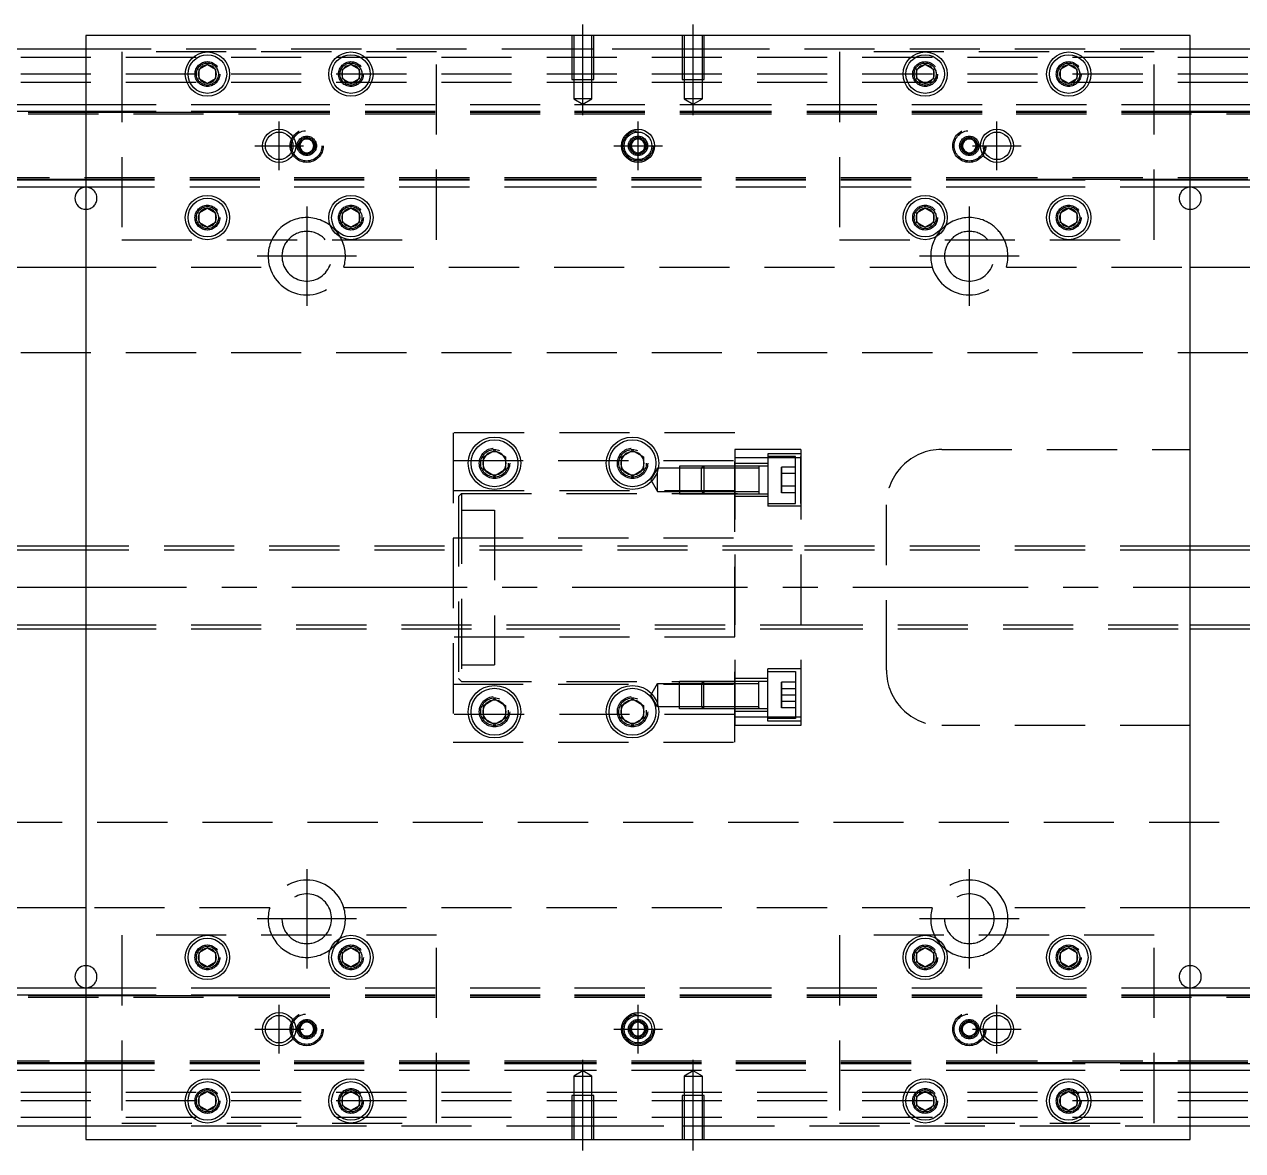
# Model space of a CAD drawing. Extents: x -12 to 853, y -278 to 102.
# Drawn here: x 208.9 to 429.5, y -102 to 102 of the extents above; entities that cross this region are included whole.
import ezdxf

# ---------------------------------------------------------------- set-up
doc = ezdxf.new("R2010")
doc.units = 0
doc.linetypes.add('CENTER', pattern=[50.8, 31.75, -6.35, 6.35, -6.35])
doc.linetypes.add('DASHED', pattern=[19.05, 12.7, -6.35])
doc.layers.get('0').update_dxf_attribs({"linetype": 'CONTINUOUS'})
doc.layers.add('CENTER', color=1, linetype='CENTER')

msp = doc.modelspace()

# ---------------------------------------------------------------- linework, layer by layer
at = {"color": 7, "linetype": 'CONTINUOUS'}
for p, q in [((220, 100), (220, -100)), ((420, 100), (220, 100)), ((420, -100), (420, 100)), ((220, 97.5), (0, 97.5)), ((640, 97.5), (420, 97.5)), ((240.5, 93.866026), (242, 94.73205)), ((240.5, 92.133974), (240.5, 93.866026)), ((242, 94.73205), (243.5, 93.866026)), ((243.5, 93.866026), (243.5, 92.133974)), ((266.5, 93.866026), (268, 94.73205)), ((266.5, 92.133974), (266.5, 93.866026)), ((268, 94.73205), (269.5, 93.866026)), ((269.5, 93.866026), (269.5, 92.133974)), ((370.5, 93.866026), (372, 94.73205)), ((370.5, 92.133974), (370.5, 93.866026)), ((372, 94.73205), (373.5, 93.866026)), ((373.5, 93.866026), (373.5, 92.133974)), ((396.5, 93.866026), (398, 94.73205)), ((396.5, 92.133974), (396.5, 93.866026)), ((398, 94.73205), (399.5, 93.866026)), ((399.5, 93.866026), (399.5, 92.133974)), ((242, 91.26795), (240.5, 92.133974)), ((243.5, 92.133974), (242, 91.26795)), ((268, 91.26795), (266.5, 92.133974)), ((269.5, 92.133974), (268, 91.26795)), ((372, 91.26795), (370.5, 92.133974)), ((373.5, 92.133974), (372, 91.26795)), ((398, 91.26795), (396.5, 92.133974)), ((399.5, 92.133974), (398, 91.26795)), ((0, 87.5), (220, 87.5)), ((0, 86.247728), (220, 86.247728)), ((420, 87.5), (640, 87.5)), ((420, 86.247728), (640, 86.247728)), ((220, 73.752272), (0, 73.752272)), ((640, 73.752272), (420, 73.752272)), ((220, 72.5), (0, 72.5)), ((640, 72.5), (420, 72.5)), ((240.5, 67.866026), (242, 68.73205)), ((242, 68.73205), (243.5, 67.866026)), ((266.5, 67.866026), (268, 68.73205)), ((268, 68.73205), (269.5, 67.866026)), ((370.5, 67.866026), (372, 68.73205)), ((372, 68.73205), (373.5, 67.866026)), ((396.5, 67.866026), (398, 68.73205)), ((398, 68.73205), (399.5, 67.866026)), ((240.5, 66.133974), (240.5, 67.866026)), ((243.5, 67.866026), (243.5, 66.133974)), ((266.5, 66.133974), (266.5, 67.866026)), ((269.5, 67.866026), (269.5, 66.133974)), ((370.5, 66.133974), (370.5, 67.866026)), ((373.5, 67.866026), (373.5, 66.133974)), ((396.5, 66.133974), (396.5, 67.866026)), ((399.5, 67.866026), (399.5, 66.133974)), ((242, 65.26795), (240.5, 66.133974)), ((243.5, 66.133974), (242, 65.26795)), ((268, 65.26795), (266.5, 66.133974)), ((269.5, 66.133974), (268, 65.26795)), ((372, 65.26795), (370.5, 66.133974)), ((373.5, 66.133974), (372, 65.26795)), ((398, 65.26795), (396.5, 66.133974)), ((399.5, 66.133974), (398, 65.26795)), ((146.708204, 58), (220, 58)), ((420, 58), (493.291796, 58)), ((292, 23.6547), (294, 24.809402)), ((294, 24.809402), (296, 23.6547)), ((317, 23.6547), (319, 24.809402)), ((319, 24.809402), (321, 23.6547)), ((292, 21.3453), (292, 23.6547)), ((296, 23.6547), (296, 21.3453)), ((317, 21.3453), (317, 23.6547)), ((321, 23.6547), (321, 21.3453)), ((294, 20.190598), (292, 21.3453)), ((296, 21.3453), (294, 20.190598)), ((319, 20.190598), (317, 21.3453)), ((321, 21.3453), (319, 20.190598)), ((220, 7.5), (40.5, 7.5)), ((590, 7.5), (420, 7.5)), ((40.5, -7.5), (220, -7.5)), ((420, -7.5), (590, -7.5)), ((292, -21.3453), (294, -20.190598)), ((292, -23.6547), (292, -21.3453)), ((294, -20.190598), (296, -21.3453)), ((296, -21.3453), (296, -23.6547)), ((317, -21.3453), (319, -20.190598)), ((317, -23.6547), (317, -21.3453)), ((319, -20.190598), (321, -21.3453)), ((321, -21.3453), (321, -23.6547)), ((294, -24.809402), (292, -23.6547)), ((296, -23.6547), (294, -24.809402)), ((319, -24.809402), (317, -23.6547)), ((321, -23.6547), (319, -24.809402)), ((220, -58), (146.708204, -58)), ((493.291796, -58), (420, -58)), ((240.5, -66.133974), (242, -65.26795)), ((240.5, -67.866026), (240.5, -66.133974)), ((242, -65.26795), (243.5, -66.133974)), ((243.5, -66.133974), (243.5, -67.866026)), ((266.5, -66.133974), (268, -65.26795)), ((266.5, -67.866026), (266.5, -66.133974)), ((268, -65.26795), (269.5, -66.133974)), ((269.5, -66.133974), (269.5, -67.866026)), ((370.5, -66.133974), (372, -65.26795)), ((370.5, -67.866026), (370.5, -66.133974)), ((372, -65.26795), (373.5, -66.133974)), ((373.5, -66.133974), (373.5, -67.866026)), ((396.5, -66.133974), (398, -65.26795)), ((396.5, -67.866026), (396.5, -66.133974)), ((398, -65.26795), (399.5, -66.133974)), ((399.5, -66.133974), (399.5, -67.866026)), ((242, -68.73205), (240.5, -67.866026)), ((243.5, -67.866026), (242, -68.73205)), ((268, -68.73205), (266.5, -67.866026)), ((269.5, -67.866026), (268, -68.73205)), ((372, -68.73205), (370.5, -67.866026)), ((373.5, -67.866026), (372, -68.73205)), ((398, -68.73205), (396.5, -67.866026)), ((399.5, -67.866026), (398, -68.73205)), ((0, -72.5), (220, -72.5)), ((420, -72.5), (640, -72.5)), ((0, -73.752272), (220, -73.752272)), ((420, -73.752272), (640, -73.752272)), ((220, -86.247728), (0, -86.247728)), ((220, -87.5), (0, -87.5)), ((640, -86.247728), (420, -86.247728)), ((640, -87.5), (420, -87.5)), ((240.5, -92.133974), (242, -91.26795)), ((240.5, -93.866026), (240.5, -92.133974)), ((242, -91.26795), (243.5, -92.133974)), ((243.5, -92.133974), (243.5, -93.866026)), ((266.5, -92.133974), (268, -91.26795)), ((266.5, -93.866026), (266.5, -92.133974)), ((268, -91.26795), (269.5, -92.133974)), ((269.5, -92.133974), (269.5, -93.866026)), ((370.5, -92.133974), (372, -91.26795)), ((370.5, -93.866026), (370.5, -92.133974)), ((372, -91.26795), (373.5, -92.133974)), ((373.5, -92.133974), (373.5, -93.866026)), ((396.5, -92.133974), (398, -91.26795)), ((396.5, -93.866026), (396.5, -92.133974)), ((398, -91.26795), (399.5, -92.133974)), ((399.5, -92.133974), (399.5, -93.866026)), ((242, -94.73205), (240.5, -93.866026)), ((243.5, -93.866026), (242, -94.73205)), ((268, -94.73205), (266.5, -93.866026)), ((269.5, -93.866026), (268, -94.73205)), ((372, -94.73205), (370.5, -93.866026)), ((373.5, -93.866026), (372, -94.73205)), ((398, -94.73205), (396.5, -93.866026)), ((399.5, -93.866026), (398, -94.73205)), ((0, -97.5), (220, -97.5)), ((420, -97.5), (640, -97.5)), ((220, -100), (420, -100))]:
    msp.add_line(p, q, dxfattribs=at)
at = {"color": 3, "linetype": 'DASHED'}
for p, q in [((308.000006, 100), (308.000006, 92)), ((308.35, 100), (308.35, 92)), ((311.65, 92), (311.65, 100)), ((311.999994, 92), (311.999994, 100)), ((328.000006, 100), (328.000006, 92)), ((328.35, 100), (328.35, 92)), ((331.65, 92), (331.65, 100)), ((331.999994, 92), (331.999994, 100)), ((308.000006, 97.5), (220, 97.5)), ((311.999994, 97.5), (308.000006, 97.5)), ((328.000006, 97.5), (311.999994, 97.5)), ((331.999994, 97.5), (328.000006, 97.5)), ((420, 97.5), (331.999994, 97.5)), ((640, 96), (0, 96)), ((283.5, 97), (226.5, 97)), ((226.5, 97), (226.5, 63)), ((283.5, 63), (283.5, 97)), ((356.5, 97), (356.5, 63)), ((413.5, 97), (356.5, 97)), ((413.5, 63), (413.5, 97)), ((640, 93), (0, 93)), ((243.973226, 93.326156), (244, 93)), ((266, 93), (266.023172, 93.30356)), ((373.973226, 93.326156), (374, 93)), ((399.973226, 93.326156), (400, 93)), ((640, 91.5), (0, 91.5)), ((308.000006, 92), (311.999994, 92)), ((308.35, 92), (308.35, 88.5)), ((311.65, 88.5), (311.65, 92)), ((328.000006, 92), (331.999994, 92)), ((328.35, 92), (328.35, 88.5)), ((331.65, 88.5), (331.65, 92)), ((311.65, 88.5), (308.35, 88.5)), ((308.35, 88.5), (310, 87.547372)), ((310, 87.547372), (311.65, 88.5)), ((331.65, 88.5), (328.35, 88.5)), ((328.35, 88.5), (330, 87.547372)), ((330, 87.547372), (331.65, 88.5)), ((0, 86.1147), (220, 86.1147)), ((0, 86.1), (251.5, 86.1)), ((220, 87.5), (251.5, 87.5)), ((220, 86.247728), (251.5, 86.247728)), ((220, 86.1147), (251.5, 86.1147)), ((251.5, 87.5), (308.5, 87.5)), ((251.5, 86.247728), (308.5, 86.247728)), ((251.5, 86.1147), (308.5, 86.1147)), ((251.5, 86.1), (308.5, 86.1)), ((251.5, 86.1), (308.5, 86.1)), ((308.5, 87.5), (331.5, 87.5)), ((308.5, 86.247728), (331.5, 86.247728)), ((308.5, 86.1147), (331.5, 86.1147)), ((308.5, 86.1), (331.5, 86.1)), ((331.5, 87.5), (388.5, 87.5)), ((331.5, 86.247728), (388.5, 86.247728)), ((331.5, 86.1147), (388.5, 86.1147)), ((331.5, 86.1), (388.5, 86.1)), ((331.5, 86.1), (388.5, 86.1)), ((388.5, 87.5), (420, 87.5)), ((388.5, 86.247728), (420, 86.247728)), ((388.5, 86.1147), (420, 86.1147)), ((388.5, 86.1), (640, 86.1)), ((420, 86.1147), (640, 86.1147)), ((0, 85.8), (251.5, 85.8)), ((251.5, 85.8), (308.5, 85.8)), ((251.5, 85.8), (308.5, 85.8)), ((308.5, 85.8), (331.5, 85.8)), ((331.5, 85.8), (388.5, 85.8)), ((331.5, 85.8), (388.5, 85.8)), ((388.5, 85.8), (640, 85.8)), ((258.5, 80), (258.516134, 80.21941)), ((258.75, 80.721688), (260, 81.443376)), ((258.75, 79.278312), (258.75, 80.721688)), ((260, 81.443376), (261.25, 80.721688)), ((261.25, 80.721688), (261.25, 79.278312)), ((318.5, 80), (318.516134, 80.21941)), ((318.75, 80.721688), (320, 81.443376)), ((318.75, 79.278312), (318.75, 80.721688)), ((320, 81.443376), (321.25, 80.721688)), ((321.25, 80.721688), (321.25, 79.278312)), ((378.5, 80), (378.516134, 80.21941)), ((378.75, 80.721688), (380, 81.443376)), ((378.75, 79.278312), (378.75, 80.721688)), ((380, 81.443376), (381.25, 80.721688)), ((381.25, 80.721688), (381.25, 79.278312)), ((260, 78.556624), (258.75, 79.278312)), ((261.25, 79.278312), (260, 78.556624)), ((320, 78.556624), (318.75, 79.278312)), ((321.25, 79.278312), (320, 78.556624)), ((380, 78.556624), (378.75, 79.278312)), ((381.25, 79.278312), (380, 78.556624)), ((251.5, 74.2), (0, 74.2)), ((251.5, 73.9), (0, 73.9)), ((220, 73.8853), (0, 73.8853)), ((251.5, 73.8853), (220, 73.8853)), ((251.5, 73.752272), (220, 73.752272)), ((308.5, 74.2), (251.5, 74.2)), ((308.5, 73.9), (251.5, 73.9)), ((308.5, 73.8853), (251.5, 73.8853)), ((308.5, 73.752272), (251.5, 73.752272)), ((331.5, 74.2), (308.5, 74.2)), ((331.5, 73.9), (308.5, 73.9)), ((331.5, 73.8853), (308.5, 73.8853)), ((331.5, 73.752272), (308.5, 73.752272)), ((388.5, 74.2), (331.5, 74.2)), ((388.5, 73.9), (331.5, 73.9)), ((388.5, 73.8853), (331.5, 73.8853)), ((388.5, 73.752272), (331.5, 73.752272)), ((640, 74.2), (388.5, 74.2)), ((640, 73.9), (388.5, 73.9)), ((420, 73.8853), (388.5, 73.8853)), ((420, 73.752272), (388.5, 73.752272)), ((640, 73.8853), (420, 73.8853)), ((251.5, 72.5), (220, 72.5)), ((308.5, 72.5), (251.5, 72.5)), ((331.5, 72.5), (308.5, 72.5)), ((388.5, 72.5), (331.5, 72.5)), ((420, 72.5), (388.5, 72.5)), ((240, 67), (240.030168, 67.346066)), ((269.973226, 67.326156), (270, 67)), ((373.973226, 67.326156), (374, 67)), ((396, 67), (396.030168, 67.346066)), ((226.5, 63), (283.5, 63)), ((356.5, 63), (413.5, 63)), ((220, 58), (253.291796, 58)), ((266.708204, 58), (373.291796, 58)), ((386.708204, 58), (420, 58)), ((640, 42.5), (12.5, 42.5)), ((286.5, 28), (286.5, -28)), ((337.5, 28), (286.5, 28)), ((337.5, -28), (337.5, 28)), ((337.5, 25), (337.5, -25)), ((349.5, 25), (337.5, 25)), ((349.5, 25), (349.5, -25)), ((375, 25), (420, 25)), ((286.5, 23), (337.5, 23)), ((291.5, 22.5), (291.512884, 22.753488)), ((316.5, 22.5), (316.52689, 22.865682)), ((349.5, 23.49468), (337.5, 23.49468)), ((343.5, 22.485571), (337.5, 22.485571)), ((343.5, 24.235572), (343.5, 14.735572)), ((349.5, 24.235572), (343.5, 24.235572)), ((348.5, 23.735571), (343.5, 23.735571)), ((348.5, 15.235572), (348.5, 23.735572)), ((349.5, 15.235571), (349.5, 23.735571)), ((323.500001, 21.585571), (322.287565, 19.485571)), ((329.4, 21.585571), (323.5, 21.585571)), ((323.500001, 17.385571), (323.500001, 21.585571)), ((332.4, 21.985565), (327.5, 21.985565)), ((327.5, 21.971141), (327.5, 16.985576)), ((332, 21.585571), (329.4, 21.585571)), ((331.9, 21.985571), (331.5, 21.585571)), ((331.5, 17.385571), (331.5, 21.585571)), ((331.9, 21.985571), (331.9, 16.985571)), ((341.9, 21.585571), (332, 21.585571)), ((343.5, 21.985565), (332.4, 21.985565)), ((341.9, 21.985571), (341.9, 16.985571)), ((346, 20.640272), (346, 21.794972)), ((346, 21.794972), (346, 20.640272)), ((348.5, 21.794972), (346, 21.794972)), ((348.5, 20.640272), (346, 20.640272)), ((346, 18.330872), (346, 20.640272)), ((346, 20.640272), (346, 18.330872)), ((322.287565, 19.485571), (323.500001, 17.385571)), ((348.5, 18.330872), (346, 18.330872)), ((346, 17.17617), (346, 18.330872)), ((346, 18.330872), (346, 17.17617)), ((337.5, 17.5), (286.5, 17.5)), ((287.5, 16.5), (288, 17)), ((287.5, 16.5), (287.5, -16.5)), ((288, 17), (338, 17)), ((288, 17), (288, -17)), ((323.500001, 17.385571), (329.4, 17.385571)), ((327.5, 16.985575), (332.4, 16.985575)), ((329.4, 17.385571), (332, 17.385571)), ((331.5, 17.385571), (331.9, 16.985571)), ((332, 17.385571), (341.9, 17.385571)), ((332.4, 16.985575), (343.5, 16.985575)), ((343.5, 16.485571), (337.5, 16.485571)), ((348.5, 17.17617), (346, 17.17617)), ((288, 14), (294, 14)), ((294, 14), (294, -14)), ((343.5, 15.235572), (348.5, 15.235572)), ((349.5, 14.735572), (343.5, 14.735572)), ((365, -15), (365, 15)), ((286.5, 9), (337.5, 9)), ((304, 7.5), (220, 7.5)), ((304, 6.75), (220, 6.75)), ((348, 7.5), (304, 7.5)), ((348, 6.75), (304, 6.75)), ((420, 7.5), (348, 7.5)), ((420, 6.75), (348, 6.75)), ((220, -6.75), (304, -6.75)), ((220, -7.5), (304, -7.5)), ((304, -6.75), (348, -6.75)), ((304, -7.5), (348, -7.5)), ((348, -6.75), (420, -6.75)), ((348, -7.5), (420, -7.5)), ((337.5, -9), (286.5, -9)), ((288, -14), (294, -14)), ((343.5, -24.235572), (343.5, -14.735572)), ((349.5, -14.735572), (343.5, -14.735572)), ((343.5, -15.235571), (348.5, -15.235571)), ((348.5, -15.235571), (348.5, -23.735571)), ((286.5, -17.5), (337.5, -17.5)), ((288, -17), (287.5, -16.5)), ((288, -17), (337.5, -17)), ((322.287565, -19.485571), (323.500001, -17.385571)), ((323.500001, -17.385571), (323.500001, -21.585571)), ((323.500001, -17.385571), (329.4, -17.385571)), ((327.5, -21.985566), (327.5, -16.985575)), ((327.5, -16.985575), (332.4, -16.985575)), ((329.4, -17.385571), (332, -17.385571)), ((331.499979, -17.385571), (331.899979, -16.985571)), ((331.499979, -17.385571), (331.499979, -21.585571)), ((331.899979, -21.985571), (331.899979, -16.985571)), ((332, -17.385571), (341.9, -17.385572)), ((332.4, -16.985575), (343.5, -16.985575)), ((343.5, -16.485572), (337.5, -16.485572)), ((341.9, -21.985571), (341.9, -16.985571)), ((346, -18.330872), (346, -17.17617)), ((346, -17.17617), (346, -18.330872)), ((348.5, -17.17617), (346, -17.17617)), ((323.500001, -21.585571), (322.287565, -19.485571)), ((348.5, -18.330872), (346, -18.330872)), ((346, -20.640272), (346, -18.330872)), ((346, -18.330872), (346, -20.640272)), ((348.5, -19.485571), (346, -19.485571)), ((329.4, -21.585571), (323.66115, -21.585571)), ((332.4, -21.985565), (327.5, -21.985565)), ((332, -21.585571), (329.4, -21.585571)), ((331.899979, -21.985571), (331.499979, -21.585571)), ((341.9, -21.585571), (332, -21.585571)), ((343.5, -21.985565), (332.4, -21.985565)), ((341.9, -21.728173), (341.9, -21.985571)), ((348.5, -20.640272), (346, -20.640272)), ((346, -21.794972), (346, -20.640272)), ((346, -20.640272), (346, -21.794972)), ((348.5, -21.794972), (346, -21.794972)), ((337.5, -23), (286.5, -23)), ((296.483582, -22.213962), (296.5, -22.5)), ((321.483582, -22.213962), (321.5, -22.5)), ((343.5, -22.485572), (337.5, -22.485572)), ((349.5, -23.49468), (337.5, -23.49468)), ((348.5, -23.735571), (343.5, -23.735571)), ((349.5, -24.235572), (343.5, -24.235572)), ((349.5, -25), (337.5, -25)), ((420, -25), (375, -25)), ((286.5, -28), (337.5, -28)), ((12.5, -42.5), (640, -42.5)), ((253.291796, -58), (220, -58)), ((373.291796, -58), (266.708204, -58)), ((420, -58), (386.708204, -58)), ((283.5, -63), (226.5, -63)), ((226.5, -63), (226.5, -97)), ((283.5, -97), (283.5, -63)), ((356.5, -63), (356.5, -97)), ((413.5, -63), (356.5, -63)), ((413.5, -97), (413.5, -63)), ((243.973226, -66.673844), (244, -67)), ((266, -67), (266.023172, -66.69644)), ((373.973226, -66.673844), (374, -67)), ((399.973226, -66.673844), (400, -67)), ((220, -72.5), (251.5, -72.5)), ((251.5, -72.5), (308.5, -72.5)), ((308.5, -72.5), (331.5, -72.5)), ((331.5, -72.5), (388.5, -72.5)), ((388.5, -72.5), (420, -72.5)), ((0, -73.8853), (220, -73.8853)), ((0, -73.9), (251.5, -73.9)), ((0, -74.2), (251.5, -74.2)), ((220, -73.752272), (251.5, -73.752272)), ((220, -73.8853), (251.5, -73.8853)), ((251.5, -73.752272), (308.5, -73.752272)), ((251.5, -73.8853), (308.5, -73.8853)), ((251.5, -73.9), (308.5, -73.9)), ((251.5, -74.2), (308.5, -74.2)), ((308.5, -73.752272), (331.5, -73.752272)), ((308.5, -73.8853), (331.5, -73.8853)), ((308.5, -73.9), (331.5, -73.9)), ((308.5, -74.2), (331.5, -74.2)), ((331.5, -73.752272), (388.5, -73.752272)), ((331.5, -73.8853), (388.5, -73.8853)), ((331.5, -73.9), (388.5, -73.9)), ((331.5, -74.2), (388.5, -74.2)), ((388.5, -73.752272), (420, -73.752272)), ((388.5, -73.8853), (420, -73.8853)), ((388.5, -73.9), (640, -73.9)), ((388.5, -74.2), (640, -74.2)), ((420, -73.8853), (640, -73.8853)), ((258.75, -79.278312), (260, -78.556624)), ((258.75, -80.721688), (258.75, -79.278312)), ((260, -78.556624), (261.25, -79.278312)), ((261.25, -79.278312), (261.25, -80.721688)), ((318.75, -79.278312), (320, -78.556624)), ((318.75, -80.721688), (318.75, -79.278312)), ((320, -78.556624), (321.25, -79.278312)), ((321.25, -79.278312), (321.25, -80.721688)), ((378.75, -79.278312), (380, -78.556624)), ((378.75, -80.721688), (378.75, -79.278312)), ((380, -78.556624), (381.25, -79.278312)), ((381.25, -79.278312), (381.25, -80.721688)), ((260, -81.443376), (258.75, -80.721688)), ((261.25, -80.721688), (260, -81.443376)), ((261.477374, -79.74045), (261.5, -80)), ((320, -81.443376), (318.75, -80.721688)), ((321.25, -80.721688), (320, -81.443376)), ((321.477374, -79.74045), (321.5, -80)), ((380, -81.443376), (378.75, -80.721688)), ((381.25, -80.721688), (380, -81.443376)), ((381.477374, -79.74045), (381.5, -80)), ((251.5, -85.8), (0, -85.8)), ((308.5, -85.8), (251.5, -85.8)), ((308.5, -85.8), (251.5, -85.8)), ((331.5, -85.8), (308.5, -85.8)), ((388.5, -85.8), (331.5, -85.8)), ((388.5, -85.8), (331.5, -85.8)), ((640, -85.8), (388.5, -85.8)), ((251.5, -86.1), (0, -86.1)), ((220, -86.1147), (0, -86.1147)), ((251.5, -86.1147), (220, -86.1147)), ((251.5, -86.247728), (220, -86.247728)), ((251.5, -87.5), (220, -87.5)), ((308.5, -86.1), (251.5, -86.1)), ((308.5, -86.1), (251.5, -86.1)), ((308.5, -86.1147), (251.5, -86.1147)), ((308.5, -86.247728), (251.5, -86.247728)), ((308.5, -87.5), (251.5, -87.5)), ((310, -87.547372), (308.35, -88.5)), ((331.5, -86.1), (308.5, -86.1)), ((331.5, -86.1147), (308.5, -86.1147)), ((331.5, -86.247728), (308.5, -86.247728)), ((331.5, -87.5), (308.5, -87.5)), ((311.65, -88.5), (310, -87.547372)), ((330, -87.547372), (328.35, -88.5)), ((331.65, -88.5), (330, -87.547372)), ((388.5, -86.1), (331.5, -86.1)), ((388.5, -86.1), (331.5, -86.1)), ((388.5, -86.1147), (331.5, -86.1147)), ((388.5, -86.247728), (331.5, -86.247728)), ((388.5, -87.5), (331.5, -87.5)), ((640, -86.1), (388.5, -86.1)), ((420, -86.1147), (388.5, -86.1147)), ((420, -86.247728), (388.5, -86.247728)), ((420, -87.5), (388.5, -87.5)), ((640, -86.1147), (420, -86.1147)), ((308.35, -88.5), (310, -88.5)), ((308.35, -88.5), (308.35, -92)), ((310, -88.5), (311.65, -88.5)), ((311.65, -92), (311.65, -88.5)), ((328.35, -88.5), (330, -88.5)), ((328.35, -88.5), (328.35, -92)), ((330, -88.5), (331.65, -88.5)), ((331.65, -92), (331.65, -88.5)), ((640, -91.5), (0, -91.5)), ((311.999994, -92), (308.000006, -92)), ((308.000006, -92), (308.000006, -100)), ((308.35, -92), (308.35, -100)), ((311.65, -100), (311.65, -92)), ((311.999994, -100), (311.999994, -92)), ((331.999994, -92), (328.000006, -92)), ((328.000006, -92), (328.000006, -100)), ((328.35, -92), (328.35, -100)), ((331.65, -100), (331.65, -92)), ((331.999994, -100), (331.999994, -92)), ((396, -93), (396.030168, -92.653934)), ((640, -93), (0, -93)), ((243.973226, -92.673844), (244, -93)), ((269.973226, -92.673844), (270, -93)), ((373.973226, -92.673844), (374, -93)), ((640, -96), (0, -96)), ((226.5, -97), (283.5, -97)), ((356.5, -97), (413.5, -97)), ((220, -97.5), (308.000006, -97.5)), ((308.000006, -97.5), (311.999994, -97.5)), ((311.999994, -97.5), (328.000006, -97.5)), ((328.000006, -97.5), (331.999994, -97.5)), ((331.999994, -97.5), (420, -97.5))]:
    msp.add_line(p, q, dxfattribs=at)
at = {"color": 3, "linetype": 'CONTINUOUS'}
for p, q in [((220, 6.75), (40.5, 6.75)), ((590, 6.75), (420, 6.75)), ((40.5, -6.75), (220, -6.75)), ((420, -6.75), (590, -6.75))]:
    msp.add_line(p, q, dxfattribs=at)
at = {"color": 7, "linetype": 'CONTINUOUS'}
for centre, radius in [((242, 93), 4), ((242, 93), 3.5), ((268, 93), 4), ((268, 93), 3.5), ((372, 93), 4), ((372, 93), 3.5), ((398, 93), 4), ((398, 93), 3.5), ((255, 80), 2.5), ((320, 80), 3), ((320, 80), 2.5), ((385, 80), 2.5), ((242, 67), 4), ((268, 67), 4), ((372, 67), 4), ((398, 67), 4), ((242, 67), 3.5), ((268, 67), 3.5), ((372, 67), 3.5), ((398, 67), 3.5), ((294, 22.5), 4.75), ((294, 22.5), 4.25), ((319, 22.5), 4.75), ((319, 22.5), 4.25), ((294, -22.5), 4.75), ((294, -22.5), 4.25), ((319, -22.5), 4.75), ((319, -22.5), 4.25), ((242, -67), 4), ((242, -67), 3.5), ((268, -67), 4), ((268, -67), 3.5), ((372, -67), 4), ((372, -67), 3.5), ((398, -67), 4), ((398, -67), 3.5), ((320, -80), 3), ((255, -80), 2.5), ((320, -80), 2.5), ((380, -80), 1.25), ((385, -80), 2.5), ((242, -93), 4), ((242, -93), 3.5), ((268, -93), 4), ((268, -93), 3.5), ((372, -93), 4), ((372, -93), 3.5), ((398, -93), 4), ((398, -93), 3.5)]:
    msp.add_circle(centre, radius, dxfattribs=at)
at = {"color": 3, "linetype": 'DASHED'}
for centre, radius in [((242, 93), 2.25), ((242, 93), 2), ((268, 93), 2.25), ((268, 93), 2), ((372, 93), 2.25), ((372, 93), 2), ((398, 93), 2.25), ((398, 93), 2), ((260, 80), 3), ((260, 80), 2.75), ((260, 80), 1.75), ((320, 80), 2.75), ((320, 80), 1.75), ((380, 80), 3), ((380, 80), 2.75), ((380, 80), 1.75), ((260, 80), 1.5), ((320, 80), 1.5), ((380, 80), 1.5), ((242, 67), 2.25), ((242, 67), 2), ((268, 67), 2.25), ((268, 67), 2), ((372, 67), 2.25), ((372, 67), 2), ((398, 67), 2.25), ((398, 67), 2), ((294, 22.5), 2.75), ((294, 22.5), 2.5), ((319, 22.5), 2.75), ((319, 22.5), 2.5), ((294, -22.5), 2.75), ((319, -22.5), 2.75), ((294, -22.5), 2.5), ((319, -22.5), 2.5), ((242, -67), 2.25), ((242, -67), 2), ((268, -67), 2.25), ((268, -67), 2), ((372, -67), 2.25), ((372, -67), 2), ((398, -67), 2.25), ((398, -67), 2), ((260, -80), 3), ((380, -80), 3), ((260, -80), 2.75), ((260, -80), 1.75), ((260, -80), 1.5), ((320, -80), 2.75), ((320, -80), 1.75), ((320, -80), 1.5), ((380, -80), 2.75), ((380, -80), 1.75), ((380, -80), 1.5), ((242, -93), 2.25), ((242, -93), 2), ((268, -93), 2.25), ((268, -93), 2), ((372, -93), 2.25), ((372, -93), 2), ((398, -93), 2.25), ((398, -93), 2)]:
    msp.add_circle(centre, radius, dxfattribs=at)
at = {"color": 3, "linetype": 'CONTINUOUS'}
for centre in [(255, 80), (385, 80), (255, -80), (385, -80)]:
    msp.add_circle(centre, 3, dxfattribs=at)
at = {"color": 7, "linetype": 'CONTINUOUS'}
for centre, radius, start, end in [((242, 93), 1.65, 155.380023, 180), ((242, 93), 1.65, 180, 204.619977), ((242, 93), 1.65, 144.619977, 155.380023), ((242, 93), 1.65, 95.380023, 144.619977), ((242, 93), 1.65, 84.619977, 95.380023), ((242, 93), 1.65, 35.380023, 84.619977), ((242, 93), 1.65, 24.619977, 35.380023), ((242, 93), 1.65, 335.380023, 24.619977), ((268, 93), 1.65, 155.380023, 180), ((268, 93), 1.65, 180, 204.619977), ((268, 93), 1.65, 144.619977, 155.380023), ((268, 93), 1.65, 95.380023, 144.619977), ((268, 93), 1.65, 84.619977, 95.380023), ((268, 93), 1.65, 35.380023, 84.619977), ((268, 93), 1.65, 24.619977, 35.380023), ((268, 93), 1.65, 335.380023, 24.619977), ((372, 93), 1.65, 155.380023, 180), ((372, 93), 1.65, 180, 204.619977), ((372, 93), 1.65, 144.619977, 155.380023), ((372, 93), 1.65, 95.380023, 144.619977), ((372, 93), 1.65, 84.619977, 95.380023), ((372, 93), 1.65, 35.380023, 84.619977), ((372, 93), 1.65, 24.619977, 35.380023), ((372, 93), 1.65, 335.380023, 24.619977), ((398, 93), 1.65, 155.380023, 180), ((398, 93), 1.65, 180, 204.619977), ((398, 93), 1.65, 144.619977, 155.380023), ((398, 93), 1.65, 95.380023, 144.619977), ((398, 93), 1.65, 84.619977, 95.380023), ((398, 93), 1.65, 35.380023, 84.619977), ((398, 93), 1.65, 24.619977, 35.380023), ((398, 93), 1.65, 335.380023, 24.619977), ((242, 93), 1.65, 204.619977, 215.380023), ((242, 93), 1.65, 215.380023, 264.619977), ((242, 93), 1.65, 264.619977, 275.380023), ((242, 93), 1.65, 275.380023, 324.619977), ((242, 93), 1.65, 324.619977, 335.380023), ((268, 93), 1.65, 204.619977, 215.380023), ((268, 93), 1.65, 215.380023, 264.619977), ((268, 93), 1.65, 264.619977, 275.380023), ((268, 93), 1.65, 275.380023, 324.619977), ((268, 93), 1.65, 324.619977, 335.380023), ((372, 93), 1.65, 204.619977, 215.380023), ((372, 93), 1.65, 215.380023, 264.619977), ((372, 93), 1.65, 264.619977, 275.380023), ((372, 93), 1.65, 275.380023, 324.619977), ((372, 93), 1.65, 324.619977, 335.380023), ((398, 93), 1.65, 204.619977, 215.380023), ((398, 93), 1.65, 215.380023, 264.619977), ((398, 93), 1.65, 264.619977, 275.380023), ((398, 93), 1.65, 275.380023, 324.619977), ((398, 93), 1.65, 324.619977, 335.380023), ((260, 80), 1.25, 300, 180), ((260, 80), 1.25, 180, 240), ((320, 80), 1.25, 300, 180), ((320, 80), 1.25, 180, 240), ((380, 80), 1.25, 300, 180), ((380, 80), 1.25, 180, 240), ((260, 80), 1.25, 240, 300), ((320, 80), 1.25, 240, 300), ((380, 80), 1.25, 240, 300), ((220, 70.5), 2, 90, 270), ((420, 70.5), 2, 270, 90), ((242, 67), 1.65, 95.380023, 144.619977), ((242, 67), 1.65, 84.619977, 95.380023), ((242, 67), 1.65, 35.380023, 84.619977), ((268, 67), 1.65, 95.380023, 144.619977), ((268, 67), 1.65, 84.619977, 95.380023), ((268, 67), 1.65, 35.380023, 84.619977), ((372, 67), 1.65, 95.380023, 144.619977), ((372, 67), 1.65, 84.619977, 95.380023), ((372, 67), 1.65, 35.380023, 84.619977), ((398, 67), 1.65, 95.380023, 144.619977), ((398, 67), 1.65, 84.619977, 95.380023), ((398, 67), 1.65, 35.380023, 84.619977), ((242, 67), 1.65, 155.380023, 180), ((242, 67), 1.65, 180, 204.619977), ((242, 67), 1.65, 144.619977, 155.380023), ((242, 67), 1.65, 204.619977, 215.380023), ((242, 67), 1.65, 24.619977, 35.380023), ((242, 67), 1.65, 324.619977, 335.380023), ((242, 67), 1.65, 335.380023, 24.619977), ((268, 67), 1.65, 155.380023, 180), ((268, 67), 1.65, 180, 204.619977), ((268, 67), 1.65, 144.619977, 155.380023), ((268, 67), 1.65, 204.619977, 215.380023), ((268, 67), 1.65, 24.619977, 35.380023), ((268, 67), 1.65, 324.619977, 335.380023), ((268, 67), 1.65, 335.380023, 24.619977), ((372, 67), 1.65, 155.380023, 180), ((372, 67), 1.65, 180, 204.619977), ((372, 67), 1.65, 144.619977, 155.380023), ((372, 67), 1.65, 204.619977, 215.380023), ((372, 67), 1.65, 24.619977, 35.380023), ((372, 67), 1.65, 324.619977, 335.380023), ((372, 67), 1.65, 335.380023, 24.619977), ((398, 67), 1.65, 155.380023, 180), ((398, 67), 1.65, 180, 204.619977), ((398, 67), 1.65, 144.619977, 155.380023), ((398, 67), 1.65, 204.619977, 215.380023), ((398, 67), 1.65, 24.619977, 35.380023), ((398, 67), 1.65, 324.619977, 335.380023), ((398, 67), 1.65, 335.380023, 24.619977), ((242, 67), 1.65, 215.380023, 264.619977), ((242, 67), 1.65, 264.619977, 275.380023), ((242, 67), 1.65, 275.380023, 324.619977), ((268, 67), 1.65, 215.380023, 264.619977), ((268, 67), 1.65, 264.619977, 275.380023), ((268, 67), 1.65, 275.380023, 324.619977), ((372, 67), 1.65, 215.380023, 264.619977), ((372, 67), 1.65, 264.619977, 275.380023), ((372, 67), 1.65, 275.380023, 324.619977), ((398, 67), 1.65, 215.380023, 264.619977), ((398, 67), 1.65, 264.619977, 275.380023), ((398, 67), 1.65, 275.380023, 324.619977), ((294, 22.5), 2.1, 102.24721, 137.75279), ((294, 22.5), 2.1, 77.75279, 102.24721), ((294, 22.5), 2.1, 42.24721, 77.75279), ((319, 22.5), 2.1, 102.24721, 137.75279), ((319, 22.5), 2.1, 77.75279, 102.24721), ((319, 22.5), 2.1, 42.24721, 77.75279), ((294, 22.5), 2.1, 162.24721, 180), ((294, 22.5), 2.1, 180, 197.75279), ((294, 22.5), 2.1, 137.75279, 162.24721), ((294, 22.5), 2.1, 17.75279, 42.24721), ((294, 22.5), 2.1, 342.24721, 17.75279), ((319, 22.5), 2.1, 162.24721, 180), ((319, 22.5), 2.1, 180, 197.75279), ((319, 22.5), 2.1, 137.75279, 162.24721), ((319, 22.5), 2.1, 17.75279, 42.24721), ((319, 22.5), 2.1, 342.24721, 17.75279), ((294, 22.5), 2.1, 197.75279, 222.24721), ((294, 22.5), 2.1, 222.24721, 257.75279), ((294, 22.5), 2.1, 257.75279, 282.24721), ((294, 22.5), 2.1, 282.24721, 317.75279), ((294, 22.5), 2.1, 317.75279, 342.24721), ((319, 22.5), 2.1, 197.75279, 222.24721), ((319, 22.5), 2.1, 222.24721, 257.75279), ((319, 22.5), 2.1, 257.75279, 282.24721), ((319, 22.5), 2.1, 282.24721, 317.75279), ((319, 22.5), 2.1, 317.75279, 342.24721), ((294, -22.5), 2.1, 162.24721, 180), ((294, -22.5), 2.1, 137.75279, 162.24721), ((294, -22.5), 2.1, 102.24721, 137.75279), ((294, -22.5), 2.1, 77.75279, 102.24721), ((294, -22.5), 2.1, 42.24721, 77.75279), ((294, -22.5), 2.1, 17.75279, 42.24721), ((294, -22.5), 2.1, 342.24721, 17.75279), ((319, -22.5), 2.1, 162.24721, 180), ((319, -22.5), 2.1, 137.75279, 162.24721), ((319, -22.5), 2.1, 102.24721, 137.75279), ((319, -22.5), 2.1, 77.75279, 102.24721), ((319, -22.5), 2.1, 42.24721, 77.75279), ((319, -22.5), 2.1, 17.75279, 42.24721), ((319, -22.5), 2.1, 342.24721, 17.75279), ((294, -22.5), 2.1, 180, 197.75279), ((294, -22.5), 2.1, 197.75279, 222.24721), ((294, -22.5), 2.1, 222.24721, 257.75279), ((294, -22.5), 2.1, 282.24721, 317.75279), ((294, -22.5), 2.1, 317.75279, 342.24721), ((319, -22.5), 2.1, 180, 197.75279), ((319, -22.5), 2.1, 197.75279, 222.24721), ((319, -22.5), 2.1, 222.24721, 257.75279), ((319, -22.5), 2.1, 282.24721, 317.75279), ((319, -22.5), 2.1, 317.75279, 342.24721), ((294, -22.5), 2.1, 257.75279, 282.24721), ((319, -22.5), 2.1, 257.75279, 282.24721), ((242, -67), 1.65, 144.619977, 155.380023), ((242, -67), 1.65, 95.380023, 144.619977), ((242, -67), 1.65, 84.619977, 95.380023), ((242, -67), 1.65, 35.380023, 84.619977), ((242, -67), 1.65, 24.619977, 35.380023), ((268, -67), 1.65, 144.619977, 155.380023), ((268, -67), 1.65, 95.380023, 144.619977), ((268, -67), 1.65, 84.619977, 95.380023), ((268, -67), 1.65, 35.380023, 84.619977), ((268, -67), 1.65, 24.619977, 35.380023), ((372, -67), 1.65, 144.619977, 155.380023), ((372, -67), 1.65, 95.380023, 144.619977), ((372, -67), 1.65, 84.619977, 95.380023), ((372, -67), 1.65, 35.380023, 84.619977), ((372, -67), 1.65, 24.619977, 35.380023), ((398, -67), 1.65, 144.619977, 155.380023), ((398, -67), 1.65, 95.380023, 144.619977), ((398, -67), 1.65, 84.619977, 95.380023), ((398, -67), 1.65, 35.380023, 84.619977), ((398, -67), 1.65, 24.619977, 35.380023), ((242, -67), 1.65, 155.380023, 180), ((242, -67), 1.65, 180, 204.619977), ((242, -67), 1.65, 204.619977, 215.380023), ((242, -67), 1.65, 215.380023, 264.619977), ((242, -67), 1.65, 275.380023, 324.619977), ((242, -67), 1.65, 324.619977, 335.380023), ((242, -67), 1.65, 335.380023, 24.619977), ((268, -67), 1.65, 155.380023, 180), ((268, -67), 1.65, 180, 204.619977), ((268, -67), 1.65, 204.619977, 215.380023), ((268, -67), 1.65, 215.380023, 264.619977), ((268, -67), 1.65, 275.380023, 324.619977), ((268, -67), 1.65, 324.619977, 335.380023), ((268, -67), 1.65, 335.380023, 24.619977), ((372, -67), 1.65, 155.380023, 180), ((372, -67), 1.65, 180, 204.619977), ((372, -67), 1.65, 204.619977, 215.380023), ((372, -67), 1.65, 215.380023, 264.619977), ((372, -67), 1.65, 275.380023, 324.619977), ((372, -67), 1.65, 324.619977, 335.380023), ((372, -67), 1.65, 335.380023, 24.619977), ((398, -67), 1.65, 155.380023, 180), ((398, -67), 1.65, 180, 204.619977), ((398, -67), 1.65, 204.619977, 215.380023), ((398, -67), 1.65, 215.380023, 264.619977), ((398, -67), 1.65, 275.380023, 324.619977), ((398, -67), 1.65, 324.619977, 335.380023), ((398, -67), 1.65, 335.380023, 24.619977), ((220, -70.5), 2, 90, 270), ((242, -67), 1.65, 264.619977, 275.380023), ((268, -67), 1.65, 264.619977, 275.380023), ((372, -67), 1.65, 264.619977, 275.380023), ((398, -67), 1.65, 264.619977, 275.380023), ((420, -70.5), 2, 270, 90), ((260, -80), 1.25, 120, 180), ((260, -80), 1.25, 180, 60), ((260, -80), 1.25, 60, 120), ((320, -80), 1.25, 120, 180), ((320, -80), 1.25, 180, 60), ((320, -80), 1.25, 60, 120), ((242, -93), 1.65, 155.380023, 180), ((242, -93), 1.65, 144.619977, 155.380023), ((242, -93), 1.65, 95.380023, 144.619977), ((242, -93), 1.65, 84.619977, 95.380023), ((242, -93), 1.65, 35.380023, 84.619977), ((242, -93), 1.65, 24.619977, 35.380023), ((242, -93), 1.65, 335.380023, 24.619977), ((268, -93), 1.65, 155.380023, 180), ((268, -93), 1.65, 144.619977, 155.380023), ((268, -93), 1.65, 95.380023, 144.619977), ((268, -93), 1.65, 84.619977, 95.380023), ((268, -93), 1.65, 35.380023, 84.619977), ((268, -93), 1.65, 24.619977, 35.380023), ((268, -93), 1.65, 335.380023, 24.619977), ((372, -93), 1.65, 155.380023, 180), ((372, -93), 1.65, 144.619977, 155.380023), ((372, -93), 1.65, 95.380023, 144.619977), ((372, -93), 1.65, 84.619977, 95.380023), ((372, -93), 1.65, 35.380023, 84.619977), ((372, -93), 1.65, 24.619977, 35.380023), ((372, -93), 1.65, 335.380023, 24.619977), ((398, -93), 1.65, 155.380023, 180), ((398, -93), 1.65, 144.619977, 155.380023), ((398, -93), 1.65, 95.380023, 144.619977), ((398, -93), 1.65, 84.619977, 95.380023), ((398, -93), 1.65, 35.380023, 84.619977), ((398, -93), 1.65, 24.619977, 35.380023), ((398, -93), 1.65, 335.380023, 24.619977), ((242, -93), 1.65, 180, 204.619977), ((242, -93), 1.65, 204.619977, 215.380023), ((242, -93), 1.65, 215.380023, 264.619977), ((242, -93), 1.65, 264.619977, 275.380023), ((242, -93), 1.65, 275.380023, 324.619977), ((242, -93), 1.65, 324.619977, 335.380023), ((268, -93), 1.65, 180, 204.619977), ((268, -93), 1.65, 204.619977, 215.380023), ((268, -93), 1.65, 215.380023, 264.619977), ((268, -93), 1.65, 264.619977, 275.380023), ((268, -93), 1.65, 275.380023, 324.619977), ((268, -93), 1.65, 324.619977, 335.380023), ((372, -93), 1.65, 180, 204.619977), ((372, -93), 1.65, 204.619977, 215.380023), ((372, -93), 1.65, 215.380023, 264.619977), ((372, -93), 1.65, 264.619977, 275.380023), ((372, -93), 1.65, 275.380023, 324.619977), ((372, -93), 1.65, 324.619977, 335.380023), ((398, -93), 1.65, 180, 204.619977), ((398, -93), 1.65, 204.619977, 215.380023), ((398, -93), 1.65, 215.380023, 264.619977), ((398, -93), 1.65, 264.619977, 275.380023), ((398, -93), 1.65, 275.380023, 324.619977), ((398, -93), 1.65, 324.619977, 335.380023)]:
    msp.add_arc(centre, radius, start, end, dxfattribs=at)
at = {"color": 3, "linetype": 'DASHED'}
for centre, radius, start, end in [((220, 70.5), 2, 270, 90), ((420, 70.5), 2, 90, 270), ((260, 60), 7, 64.053499, 154.623066), ((260, 60), 7, 58.524055, 64.053499), ((380, 60), 7, 64.053499, 154.623066), ((380, 60), 7, 58.524055, 64.053499), ((260, 60), 4.5, 41.810315, 138.189685), ((260, 60), 7, 31.475945, 58.524055), ((380, 60), 4.5, 41.810315, 138.189685), ((380, 60), 7, 31.475945, 58.524055), ((260, 60), 7, 154.623066, 196.60155), ((260, 60), 4.5, 180, 41.810315), ((260, 60), 4.5, 138.189685, 180), ((260, 60), 7, 25.946501, 31.475945), ((260, 60), 7, 343.39845, 25.946501), ((380, 60), 7, 154.623066, 196.60155), ((380, 60), 4.5, 180, 41.810315), ((380, 60), 4.5, 138.189685, 180), ((380, 60), 7, 25.946501, 31.475945), ((380, 60), 7, 343.39845, 25.946501), ((260, 60), 7, 196.60155, 343.39845), ((380, 60), 7, 196.60155, 343.39845), ((375, 15), 10, 90, 180), ((375, -15), 10, 180, 270), ((260, -60), 7, 16.60155, 163.39845), ((380, -60), 7, 16.60155, 163.39845), ((260, -60), 4.5, 318.189685, 180), ((380, -60), 4.5, 318.189685, 180), ((260, -60), 7, 163.39845, 205.376934), ((260, -60), 7, 334.053499, 16.60155), ((380, -60), 7, 163.39845, 205.376934), ((380, -60), 7, 334.053499, 16.60155), ((260, -60), 4.5, 180, 221.810315), ((380, -60), 4.5, 180, 221.810315), ((260, -60), 7, 205.376934, 295.946501), ((260, -60), 4.5, 221.810315, 318.189685), ((260, -60), 7, 301.475945, 328.524055), ((260, -60), 7, 328.524055, 334.053499), ((380, -60), 7, 205.376934, 295.946501), ((380, -60), 4.5, 221.810315, 318.189685), ((380, -60), 7, 301.475945, 328.524055), ((380, -60), 7, 328.524055, 334.053499), ((260, -60), 7, 295.946501, 301.475945), ((380, -60), 7, 295.946501, 301.475945), ((220, -70.5), 2, 270, 90), ((420, -70.5), 2, 90, 270)]:
    msp.add_arc(centre, radius, start, end, dxfattribs=at)
at = {"layer": 'CENTER', "color": 1, "linetype": 'CENTER'}
for p, q in [((310, 85.547372), (310, 102)), ((330, 85.547372), (330, 102)), ((255, 75.6), (255, 84.4)), ((320, 75.6), (320, 84.4)), ((385, 75.6), (385, 84.4)), ((250.6, 80), (259.4, 80)), ((315.6, 80), (324.4, 80)), ((380.6, 80), (389.4, 80)), ((260, 69), (260, 51)), ((380, 69), (380, 51)), ((269, 60), (251, 60)), ((389, 60), (371, 60)), ((695.445, 0), (-11.795, 0)), ((260, -51), (260, -69)), ((380, -51), (380, -69)), ((269, -60), (251, -60)), ((389, -60), (371, -60)), ((255, -84.4), (255, -75.6)), ((320, -84.4), (320, -75.6)), ((385, -84.4), (385, -75.6)), ((250.6, -80), (259.4, -80)), ((315.6, -80), (324.4, -80)), ((380.6, -80), (389.4, -80)), ((310, -102), (310, -85.547372)), ((330, -102), (330, -85.547372))]:
    msp.add_line(p, q, dxfattribs=at)

doc.saveas('drawing.dxf')
